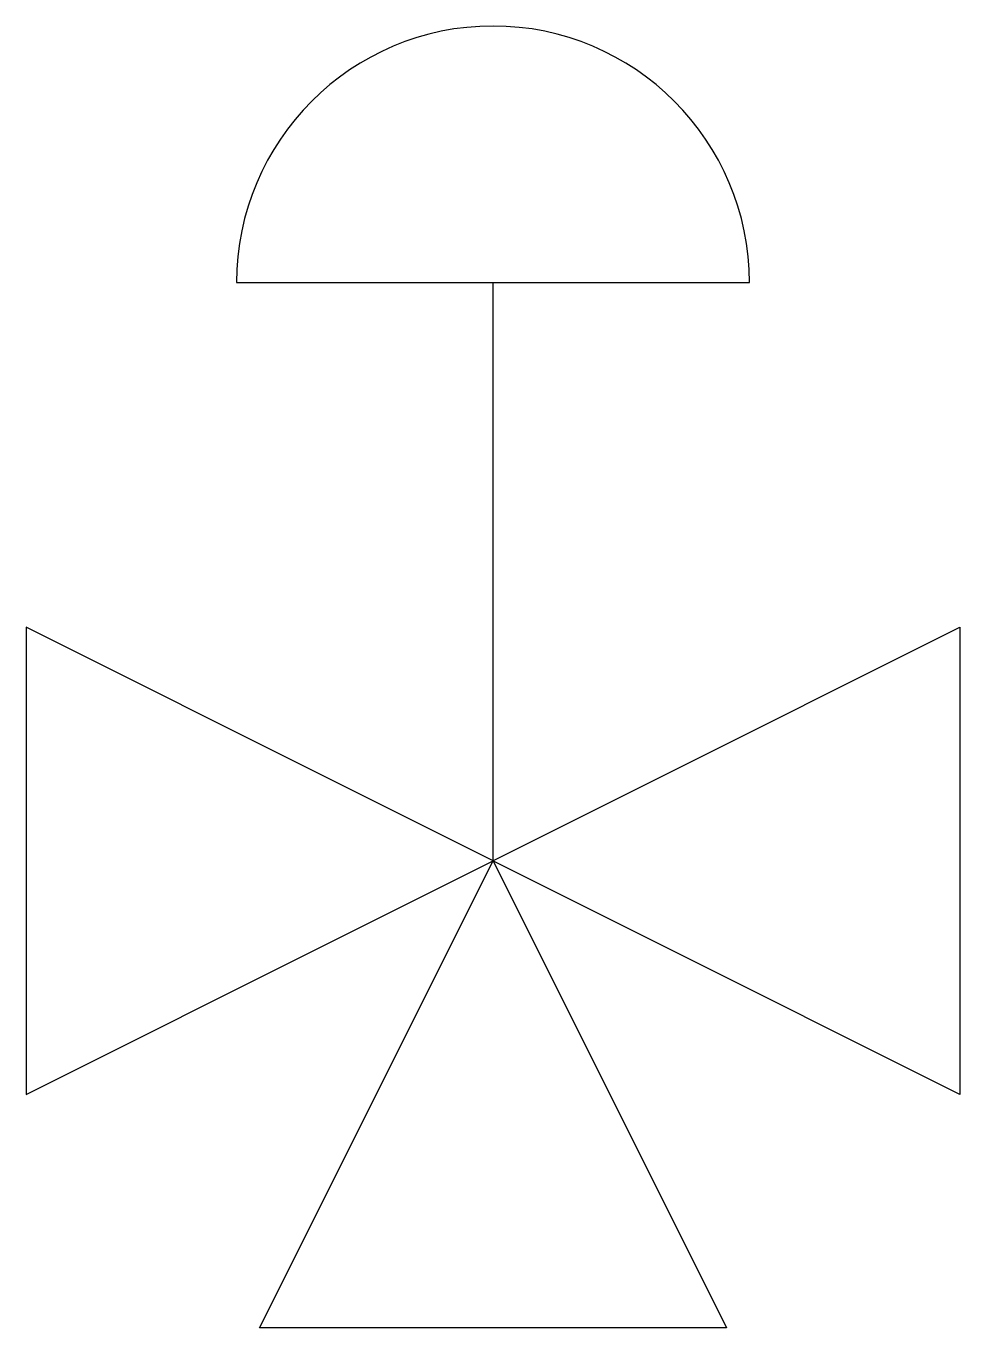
# Model space of a CAD drawing. Header units: millimetres. Extents: x -150 to 150, y -150 to 268.
import ezdxf

# ---------------------------------------------------------------- set-up
doc = ezdxf.new("R2010")
doc.units = ezdxf.units.MM

msp = doc.modelspace()

# ---------------------------------------------------------------- linework, layer by layer
at = {"color": 0, "linetype": 'ByBlock', "lineweight": -2}
for p, q in [((-82.37, 185.58), (82.37, 185.58)), ((0, 0), (0, 185.58))]:
    msp.add_line(p, q, dxfattribs=at)
for points in [[(150, 75), (150, -75), (-150, 75), (-150, -75)], [(0, 0), (75, -150), (-75, -150)]]:
    msp.add_lwpolyline(points, close=True, dxfattribs=at)
msp.add_arc((0, 185.58), 82.37, 0, 180, dxfattribs=at)

doc.saveas('drawing.dxf')
